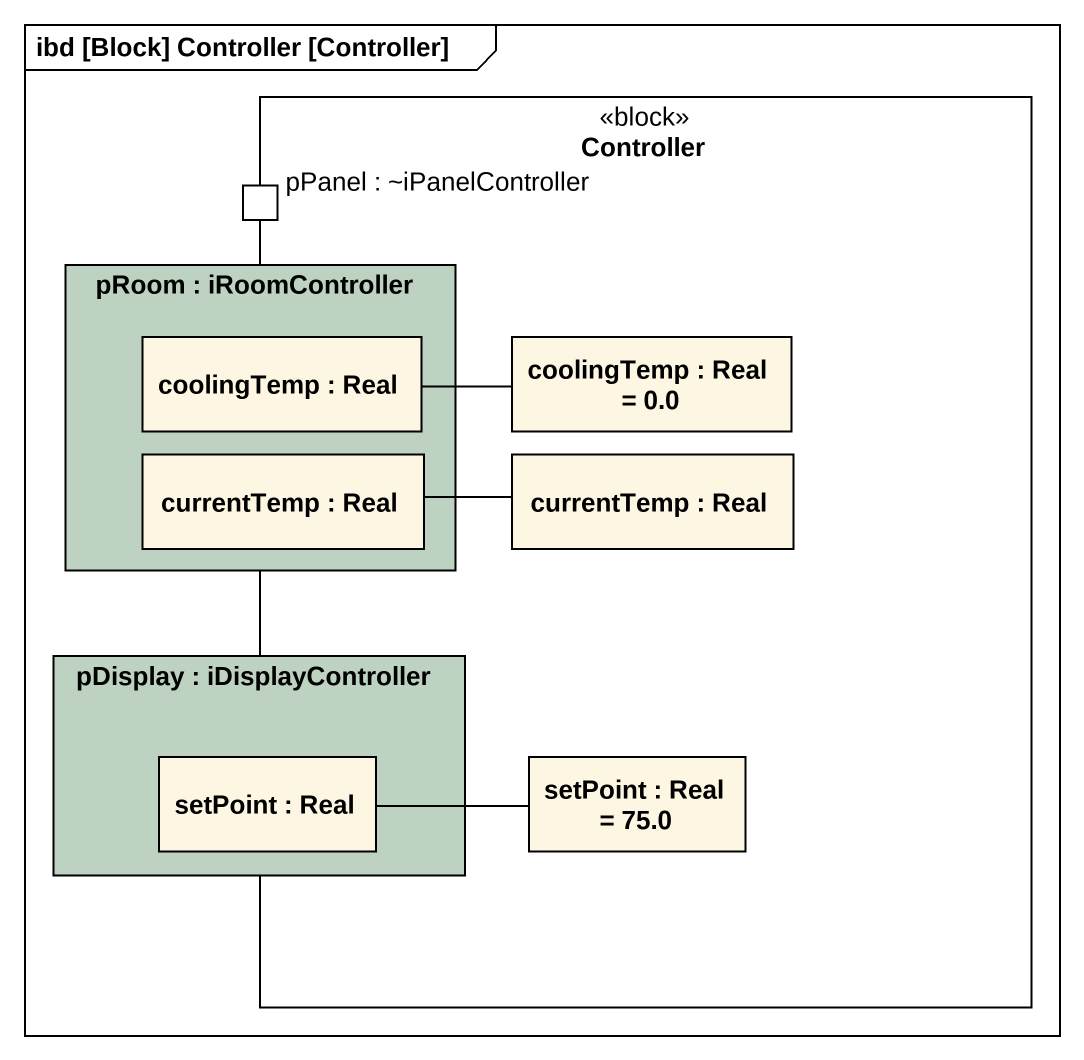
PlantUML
@startuml
mainframe ibd [Block] Controller [Controller]
rectangle Controller <<block>> {
  port "pPanel : ~iPanelController" as pPanel_iPanelController
  rectangle "pRoom : iRoomController" as pRoom #BDD2C1 {
    rectangle "coolingTemp : Real" as coolingTemp
    rectangle "currentTemp : Real" as currentTemp
  }
  rectangle "coolingTemp : Real = 0.0" as coolingTemp_2
  rectangle "currentTemp : Real" as currentTemp_2
  rectangle "pDisplay : iDisplayController" as pDisplay #BDD2C1 {
    rectangle "setPoint : Real" as setPoint
  }
  rectangle "setPoint : Real = 75.0" as setPoint_2
}
coolingTemp -right- coolingTemp_2
currentTemp -right- currentTemp_2
setPoint_2 -left- setPoint
@enduml
